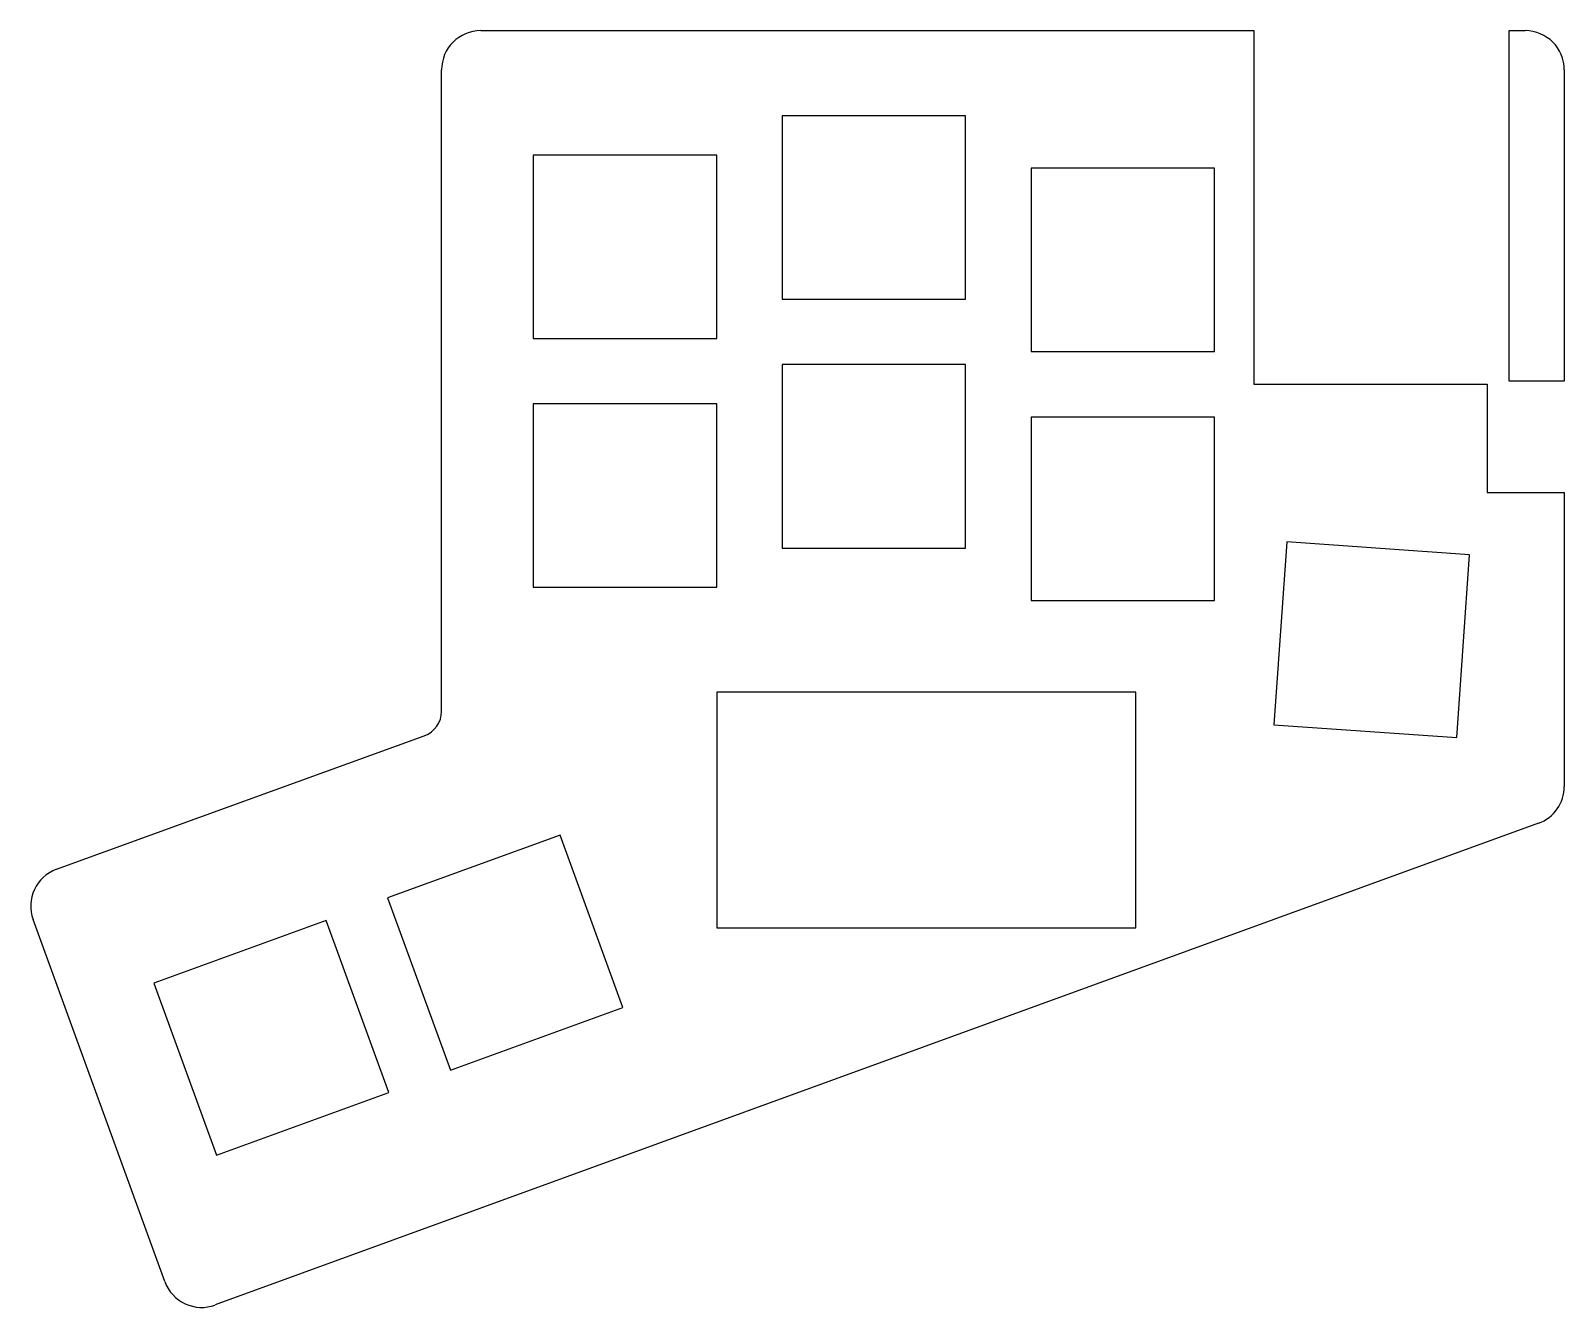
# Model space of a CAD drawing. Header units: millimetres. Extents: x -45 to 72, y -68 to 30.
import ezdxf

# ---------------------------------------------------------------- set-up
doc = ezdxf.new("R2010")
doc.units = ezdxf.units.MM

msp = doc.modelspace()

# ---------------------------------------------------------------- linework, layer by layer
for p, q in [((-11, 29.5), (48, 29.5)), ((48, 29.5), (48, 2.5)), ((67.5, 29.5), (68.7, 29.5)), ((67.5, 2.75), (67.5, 29.5)), ((-14, -22.45), (-14, 26.5)), ((71.7, 26.5), (71.7, 2.75)), ((26, 23), (12, 23)), ((12, 23), (12, 9)), ((26, 9), (26, 23)), ((7, 20), (-7, 20)), ((-7, 20), (-7, 6)), ((7, 6), (7, 20)), ((45, 19), (31, 19)), ((31, 19), (31, 5)), ((45, 5), (45, 19)), ((12, 9), (26, 9)), ((-7, 6), (7, 6)), ((31, 5), (45, 5)), ((26, 4), (12, 4)), ((12, 4), (12, -10)), ((26, -10), (26, 4)), ((48, 2.5), (65.8, 2.5)), ((65.8, 2.5), (65.8, -5.75)), ((71.7, 2.75), (67.5, 2.75)), ((7, 1), (-7, 1)), ((-7, 1), (-7, -13)), ((7, -13), (7, 1)), ((45, 0), (31, 0)), ((31, 0), (31, -14)), ((45, -14), (45, 0)), ((65.8, -5.75), (71.7, -5.75)), ((71.7, -5.75), (71.7, -28.2)), ((12, -10), (26, -10)), ((50.51, -9.53), (49.53, -23.49)), ((64.47, -10.51), (50.51, -9.53)), ((63.49, -24.47), (64.47, -10.51)), ((-7, -13), (7, -13)), ((31, -14), (45, -14)), ((39, -21), (7, -21)), ((7, -21), (7, -39)), ((39, -39), (39, -21)), ((-32.53, -30.58), (-15.32, -24.33)), ((49.53, -23.49), (63.49, -24.47)), ((-43.39, -34.53), (-32.54, -30.58)), ((69.73, -31.02), (-31.28, -67.79)), ((-4.96, -31.93), (-18.12, -36.72)), ((-0.17, -45.09), (-4.96, -31.93)), ((-18.12, -36.72), (-13.33, -49.87)), ((-35.13, -66), (-45.18, -38.37)), ((-22.82, -38.43), (-35.97, -43.22)), ((-18.03, -51.58), (-22.82, -38.43)), ((7, -39), (39, -39)), ((-35.97, -43.22), (-31.18, -56.37)), ((-13.33, -49.87), (-0.17, -45.09)), ((-31.18, -56.37), (-18.03, -51.58))]:
    msp.add_line(p, q)
for centre, radius, start, end in [((-11, 26.5), 3, 90, 180), ((68.7, 26.5), 3, 0, 90), ((-16, -22.45), 2, 289.9582, 0), ((68.7, -28.2), 3, 290.0057, 360), ((-31.85, -32.46), 2, 109.9582, 110), ((-42.36, -37.35), 3, 110, 200), ((-32.31, -64.98), 3, 200, 290.0057)]:
    msp.add_arc(centre, radius, start, end)

doc.saveas('drawing.dxf')
